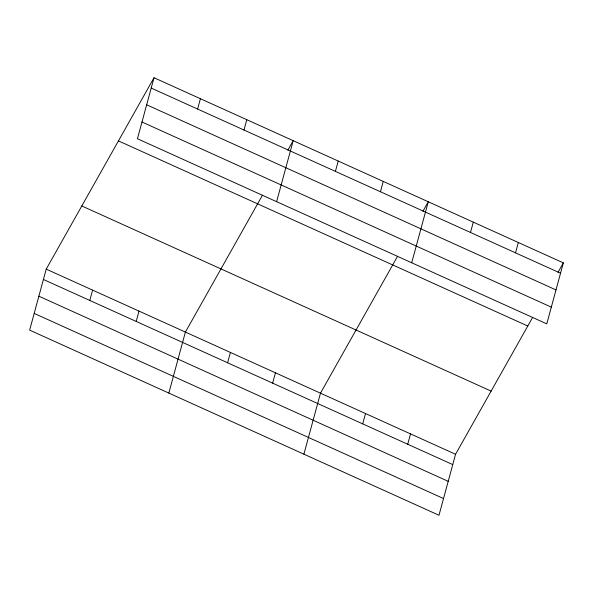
<?xml version="1.0" encoding="UTF-8"?>
<svg xmlns="http://www.w3.org/2000/svg" width="593" height="593" viewBox="0 0 593 593"><rect width="100%" height="100%" fill="white"/><g stroke="black" fill="none" stroke-linecap="round" stroke-linejoin="round"><path stroke-width="0.89" d="M154.017 77.735L137.443 138.732L546.776 323.867L563.35 262.869L154.017 77.735L46.224 269.133L29.65 330.131L438.983 515.265L455.557 454.268L532.67 317.344M89.802 300.451L92.612 290.118M136.197 321.436L139.007 311.103M197.602 109.053L200.404 98.72M168.827 393.077L185.394 332.08L262.506 195.156M243.99 130.037L246.799 119.697M227.616 362.783L230.425 352.45M276.62 201.679L293.187 140.682L287.857 150.155M272.639 383.145L275.449 372.812M335.408 171.377L338.218 161.044M303.905 454.171L320.479 393.174L397.592 256.25M380.432 191.747L383.241 181.414M362.694 423.876L365.503 413.543M411.698 262.773L428.272 201.776L422.935 211.249M407.725 444.239L410.526 433.906M470.486 232.471L473.296 222.138M515.517 252.84L518.326 242.507M558.013 272.343L563.35 262.869M151.208 88.068L560.541 273.203M146.664 104.791L555.997 289.918M141.986 122.01L551.32 307.144M118.444 140.897L527.777 326.031M81.797 205.971L491.13 391.106M46.224 269.133L455.557 454.268M43.415 279.473L452.748 464.601M38.871 296.189L448.204 481.323M34.194 313.415L443.527 498.543"/></g></svg>
